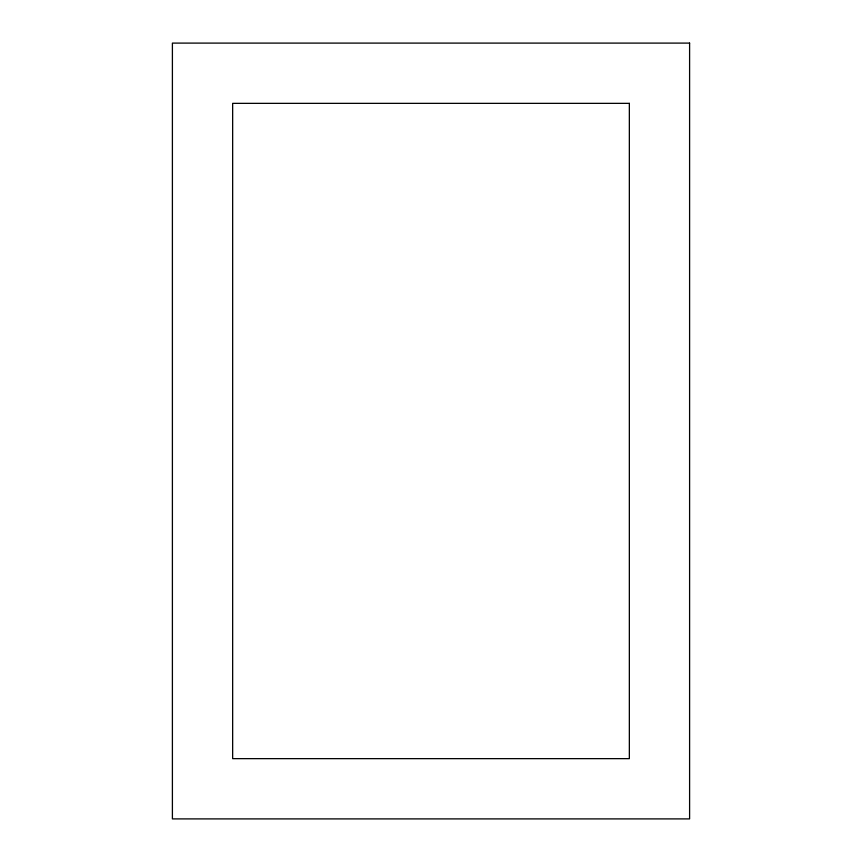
<?xml version="1.0" encoding="UTF-8"?>
<svg xmlns="http://www.w3.org/2000/svg" width="862" height="862" viewBox="0 0 862 862"><rect width="100%" height="100%" fill="white"/><g stroke="black" fill="none" stroke-linecap="round" stroke-linejoin="round"><path stroke-width="1.29" d="M689.6 43.1L172.4 43.1L172.4 818.9L689.6 818.9L689.6 43.1M629.346 103.354L232.654 103.354L232.654 758.646L629.346 758.646L629.346 103.354"/></g></svg>
